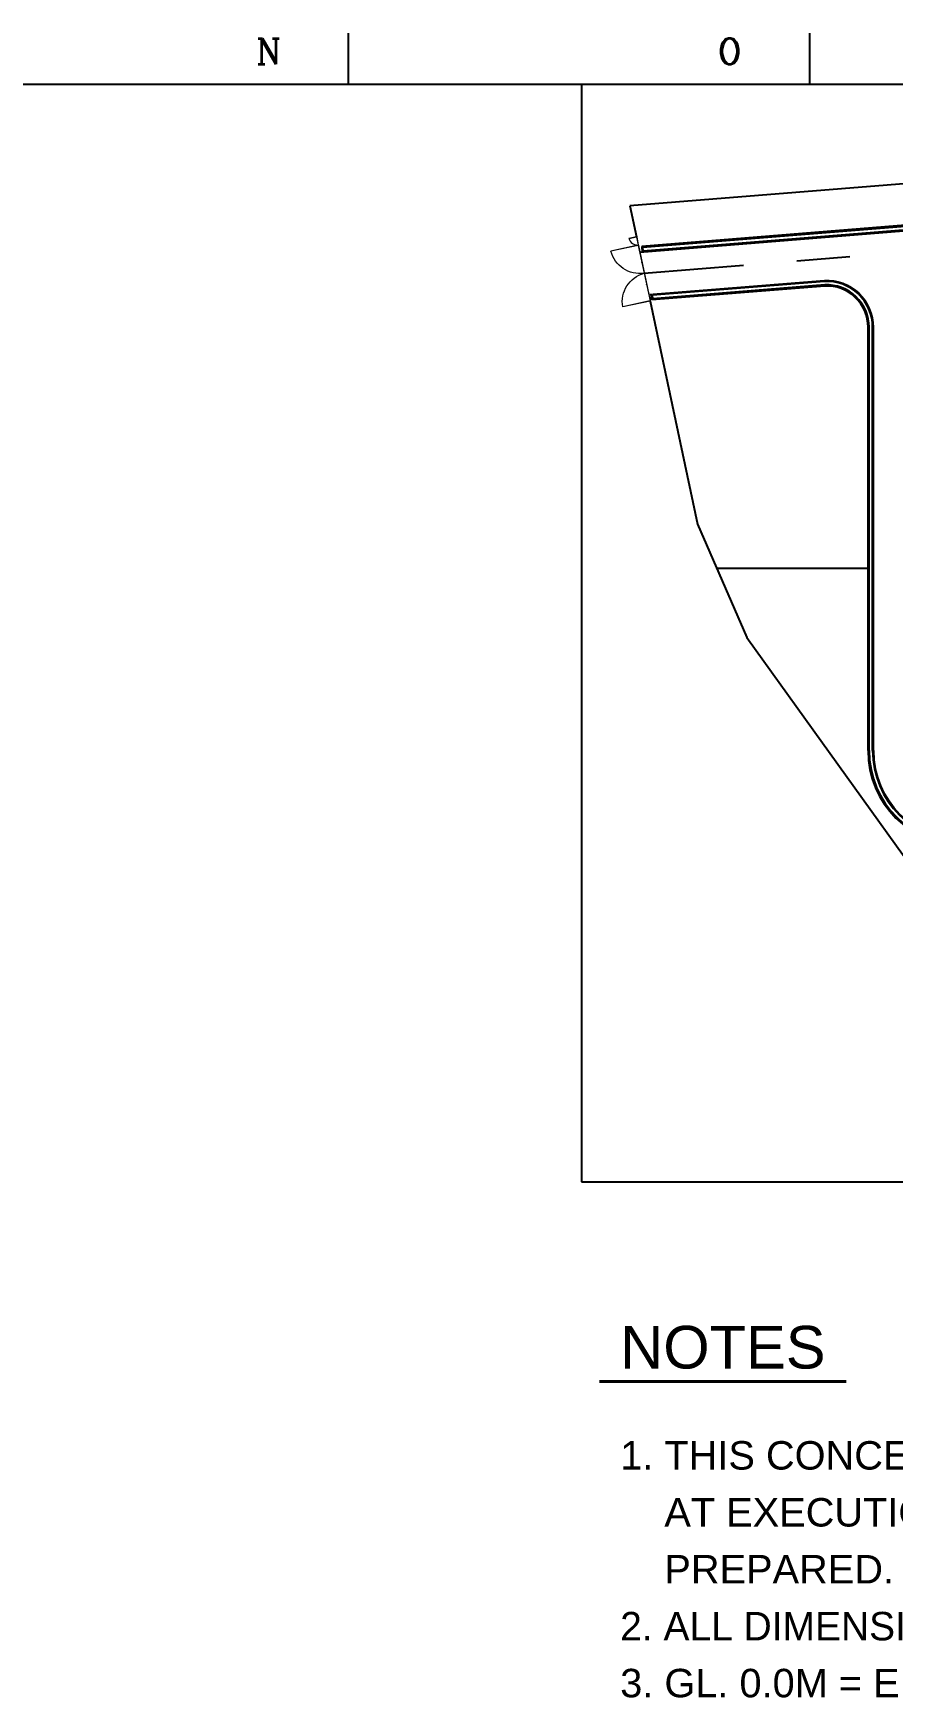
# Model space of a CAD drawing. Header units: millimetres. Extents: x 4080735 to 4152075, y -451436 to -400976.
# Drawn here: x 4134080 to 4141330, y -415632 to -401599 of the extents above; entities that cross this region are included whole.
import ezdxf
from ezdxf.enums import TextEntityAlignment as Align

# ---------------------------------------------------------------- set-up
doc = ezdxf.new("R2010")
doc.units = ezdxf.units.MM
doc.header["$LTSCALE"] = 60
doc.linetypes.add('CENTER', pattern=[2, 1.25, -0.25, 0.25, -0.25])
for name, color, linetype in [('1', 7, 'Continuous'), ('C_BLOCK', 7, 'Continuous'), ('C_CEN', 1, 'CENTER'), ('C_TEXT_01', 2, 'Continuous'), ('GATE', 7, 'Continuous'), ('SITE BOUNDARY-AP', 4, 'xxx'), ('TAN-TIT', 30, 'Continuous'), ('나중에 삭제', 7, 'Continuous')]:
    doc.layers.add(name, color=color, linetype=linetype)
doc.layers.add('DITCH', color=7, linetype='Continuous', lineweight=0)
doc.layers.add('ROAD', color=4, linetype='Continuous', lineweight=0)
doc.styles.add('Arial', font='arial.ttf')
doc.styles.add('COM', font='COMPLEX', dxfattribs={"height": 5})
doc.styles.get("Standard").update_dxf_attribs({"font": 'romans.shx', "width": 0.75, "bigfont": 'whgtxt.shx'})
doc.linetypes.add('xxx', pattern='A,0.25,-0.022286,["xxx",Standard,S=0.1,R=0,X=0,Y=-0.035957],-0.221744', length=0.49403)

# ---------------------------------------------------------------- blocks, each defined once
blk = doc.blocks.new('KEY PLAN_NEW')
at = {"layer": 'C_CEN', "color": 253, "linetype": 'CENTER', "lineweight": -3, "ltscale": 10}
blk.add_lwpolyline([(-2307.1, -412), (-3782.4, -530.7)], dxfattribs=at)
at = {"layer": 'DITCH', "color": 253, "lineweight": -3}
for p, q in [((-2313.2, -336.3), (-3789.3, -455)), ((-2313, -339.3), (-3786.1, -457.8)), ((-3789.3, -455), (-3788, -471)), ((-3789.3, -455), (-3788.1, -471)), ((-3275.9, -553.2), (-3759.6, -592.1)), ((-3761.6, -605.3), (-3762.9, -589.3)), ((-3761.6, -605.3), (-3762.9, -589.3)), ((-3275, -566.1), (-3761.6, -605.3)), ((-3758.8, -602.1), (-3759.6, -592.1)), ((-3758.8, -602.1), (-3759.6, -592.1)), ((-3275.2, -563.2), (-3758.8, -602.1)), ((-3153.3, -1871.9), (-3153.3, -682)), ((-3150.3, -1871.9), (-3150.3, -682)), ((-3140.3, -1871.9), (-3140.3, -682))]:
    blk.add_line(p, q, dxfattribs=at)
blk.add_lwpolyline([(-2312.2, -349.2), (-3785.3, -467.7), (-3786.1, -457.8)], dxfattribs=at)
for centre, radius, start, end in [((-3269.3, -682), 129, 0, 92.9276), ((-3269.3, -682), 119, 0, 92.8312), ((-3269.3, -682), 116, 0, 92.8312), ((-2885.3, -1871.9), 268, 180, 270), ((-2885.3, -1871.9), 265, 180, 270), ((-2885.3, -1871.9), 255, 180, 270)]:
    blk.add_arc(centre, radius, start, end, dxfattribs=at)
at = {"layer": 'GATE', "color": 253, "lineweight": 13, "ltscale": 10}
for p, q in [((-3799.8, -451.5), (-3876.5, -467.8)), ((-3799.8, -451.5), (-3876.5, -467.8)), ((-3799.7, -452.1), (-3876.4, -468.4)), ((-3799.7, -452.1), (-3876.4, -468.4)), ((-3804.5, -427.9), (-3826, -432.5)), ((-3804.5, -427.9), (-3826, -432.5)), ((-3804.5, -428.6), (-3825.8, -433.1)), ((-3804.5, -428.6), (-3825.8, -433.1)), ((-3804.4, -428.6), (-3799.9, -450.1)), ((-3804.4, -428.6), (-3799.9, -450.1)), ((-3804.4, -428.7), (-3801.6, -441.8)), ((-3804.4, -428.7), (-3801.6, -441.8)), ((-3803.9, -428.3), (-3799.3, -450.1)), ((-3803.9, -428.3), (-3799.3, -450.1)), ((-3799.4, -452.3), (-3766.4, -607.7)), ((-3799.4, -452.3), (-3766.4, -607.7)), ((-3798.8, -452.2), (-3765.8, -607.6)), ((-3798.8, -452.2), (-3765.8, -607.6)), ((-3766.6, -608), (-3843.2, -624.3)), ((-3766.6, -608), (-3843.2, -624.3)), ((-3766.4, -608.6), (-3843.1, -624.9)), ((-3766.4, -608.6), (-3843.1, -624.9))]:
    blk.add_line(p, q, dxfattribs=at)
for centre, radius in [((-3804.3, -428.3), 0.4), ((-3804.3, -428.3), 0.4), ((-3804.3, -428.3), 0.28), ((-3804.3, -428.3), 0.28), ((-3799.6, -450.4), 0.4), ((-3799.6, -450.4), 0.4), ((-3799.6, -450.4), 0.28), ((-3799.6, -450.4), 0.28), ((-3799.2, -451.7), 0.508), ((-3799.2, -451.7), 0.508), ((-3799.2, -451.7), 0.44), ((-3799.2, -451.7), 0.44), ((-3789, -499.7), 0.508), ((-3789, -499.7), 0.44), ((-3789, -499.7), 0.508), ((-3789, -499.7), 0.44), ((-3782.7, -529.4), 0.508), ((-3782.7, -529.4), 0.508), ((-3782.7, -529.4), 0.44), ((-3782.7, -529.4), 0.44), ((-3782.5, -530.6), 0.508), ((-3782.5, -530.6), 0.508), ((-3782.5, -530.6), 0.44), ((-3782.5, -530.6), 0.44), ((-3775.7, -562.3), 0.508), ((-3775.7, -562.3), 0.508), ((-3775.7, -562.3), 0.44), ((-3775.7, -562.3), 0.44), ((-3766, -608.2), 0.508), ((-3766, -608.2), 0.508), ((-3766, -608.2), 0.44), ((-3766, -608.2), 0.44)]:
    blk.add_circle(centre, radius, dxfattribs=at)
at = {"layer": 'GATE', "color": 253, "lineweight": 0, "ltscale": 10}
for centre in [(-3799.2, -451.7), (-3799.2, -451.7), (-3766, -608.2), (-3766, -608.2)]:
    blk.add_circle(centre, 0.624, dxfattribs=at)
at = {"layer": 'GATE', "color": 253, "lineweight": 13, "ltscale": 10}
blk.add_arc((-3801.6, -425.5), 25.4, 196.0273, 274.697, dxfattribs=at)
blk.add_arc((-3801.6, -425.5), 25.4, 196.0273, 274.697, dxfattribs=at)
at = {"layer": 'GATE', "color": 253, "lineweight": 13, "ltscale": 10, "extrusion": (0, 0, -1)}
for centre, start, end in [((3795.4, -447.3), 261.3624, 345.8), ((3795.4, -447.3), 261.3624, 345.8), ((3760.7, -610.7), 350.1899, 74.6326), ((3760.7, -610.7), 350.1899, 74.6326)]:
    blk.add_arc(centre, 83.6, start, end, dxfattribs=at)
at = {"layer": 'ROAD', "color": 253}
for p, q in [((-3276.1, -550.2), (-3769.9, -589.9)), ((-3137.3, -1871.9), (-3137.3, -682))]:
    blk.add_line(p, q, dxfattribs=at)
at = {"layer": 'ROAD', "color": 253, "lineweight": -3}
for points in [[(-2312, -352.2), (-3795, -471.5)], [(-3153.3, -1359.7), (-3578.5, -1359.7)], [(-3153.3, -1359.7), (-3576.4, -1359.7)]]:
    blk.add_lwpolyline(points, dxfattribs=at)
at = {"layer": 'ROAD', "color": 253}
for centre, radius, start, end in [((-3269.3, -682), 132, 0, 92.9276), ((-2885.3, -1871.9), 252, 180, 270)]:
    blk.add_arc(centre, radius, start, end, dxfattribs=at)
at = {"layer": 'SITE BOUNDARY-AP', "color": 253, "linetype": 'xxx', "ltscale": 10000}
blk.add_line((-3822.8, -341.1), (-3804.3, -427.9), dxfattribs=at)
at = {"layer": 'SITE BOUNDARY-AP', "color": 253, "linetype": 'Continuous', "ltscale": 10000, "flags": 128}
for points in [[(-2037.5, -197.5), (-3822.8, -341.1)], [(-3765.8, -608.8), (-3632.6, -1235.3), (-3494, -1554.1), (-2982.6, -2265.8), (-2690.7, -2493), (-2154.6, -2991.2), (-1723, -2972.4), (-1723, -2710.4), (-1123, -2710.4), (-1123, -2344.4)]]:
    blk.add_lwpolyline(points, dxfattribs=at)
at = {"layer": 'TAN-TIT'}
blk.add_lwpolyline([(-3958.6, -3083.9), (0, -3083.9), (0, 0), (-3958.6, 0)], close=True, dxfattribs=at)
blk = doc.blocks.new('BORDER')
at = {"layer": 'TAN-TIT'}
for p, q in [((186677, 164680), (186677, 166122)), ((199656, 164680), (199656, 166122)), ((232823, 164680), (4977, 164680))]:
    blk.add_line(p, q, dxfattribs=at)
at = {"layer": '나중에 삭제', "color": 30, "lineweight": 0}
blk.add_line((232823, 164680), (193237, 164680), dxfattribs=at)
at = {"layer": 'TAN-TIT', "style": 'COM'}
for s, p in [('N', (184082, 165257)), ('O', (197060, 165257))]:
    blk.add_text(s, height=721, dxfattribs=at).set_placement(p)

msp = doc.modelspace()

# ---------------------------------------------------------------- linework, layer by layer
at = {"layer": 'C_BLOCK', "color": 1, "linetype": 'Continuous', "lineweight": 40}
msp.add_line((4138857, -412964.9), (4140938, -412964.9), dxfattribs=at)

# ---------------------------------------------------------------- block references
at = {"xscale": 3, "yscale": 3, "zscale": 3}
msp.add_blockref('KEY PLAN_NEW', (4150581.9, -402031.5), dxfattribs=at)
at = {"layer": '1', "xscale": 0.3, "yscale": 0.3, "zscale": 0.3}
msp.add_blockref('BORDER', (4080734.8, -451435.5), dxfattribs=at)

# ---------------------------------------------------------------- texts
at = {"layer": 'C_BLOCK', "color": 3, "ltscale": 10, "style": 'Arial'}
msp.add_text('NOTES', height=360, dxfattribs=at).set_placement((4139897.5, -412964.9), align=Align.BOTTOM_CENTER)
at = {"layer": 'C_TEXT_01', "style": 'Arial'}
for s, p in [('1. THIS CONCEPT DRAWING IS FOR REFERENCE ONLY.', (4139031.3, -413588.9)), ('    AT EXECUTION STAGE, DETAIL DRAWING FOR THIS ITEM SHALL BE', (4139031.3, -414068.9)), ('    PREPARED.', (4139031.3, -414548.9)), ('3. GL. 0.0M = EL. 153.4M', (4139031.3, -415508.9))]:
    msp.add_text(s, height=240, dxfattribs=at).set_placement(p, align=Align.MIDDLE_LEFT)
at = {"layer": 'C_TEXT_01', "style": 'Arial', "width": 0.98}
msp.add_text('2. ALL DIMENSIONS ARE IN MILLIMETERS AND LEVELS ARE IN METERS.', height=240, dxfattribs=at).set_placement((4139031.3, -415028.9), align=Align.MIDDLE_LEFT)

doc.saveas('drawing.dxf')
